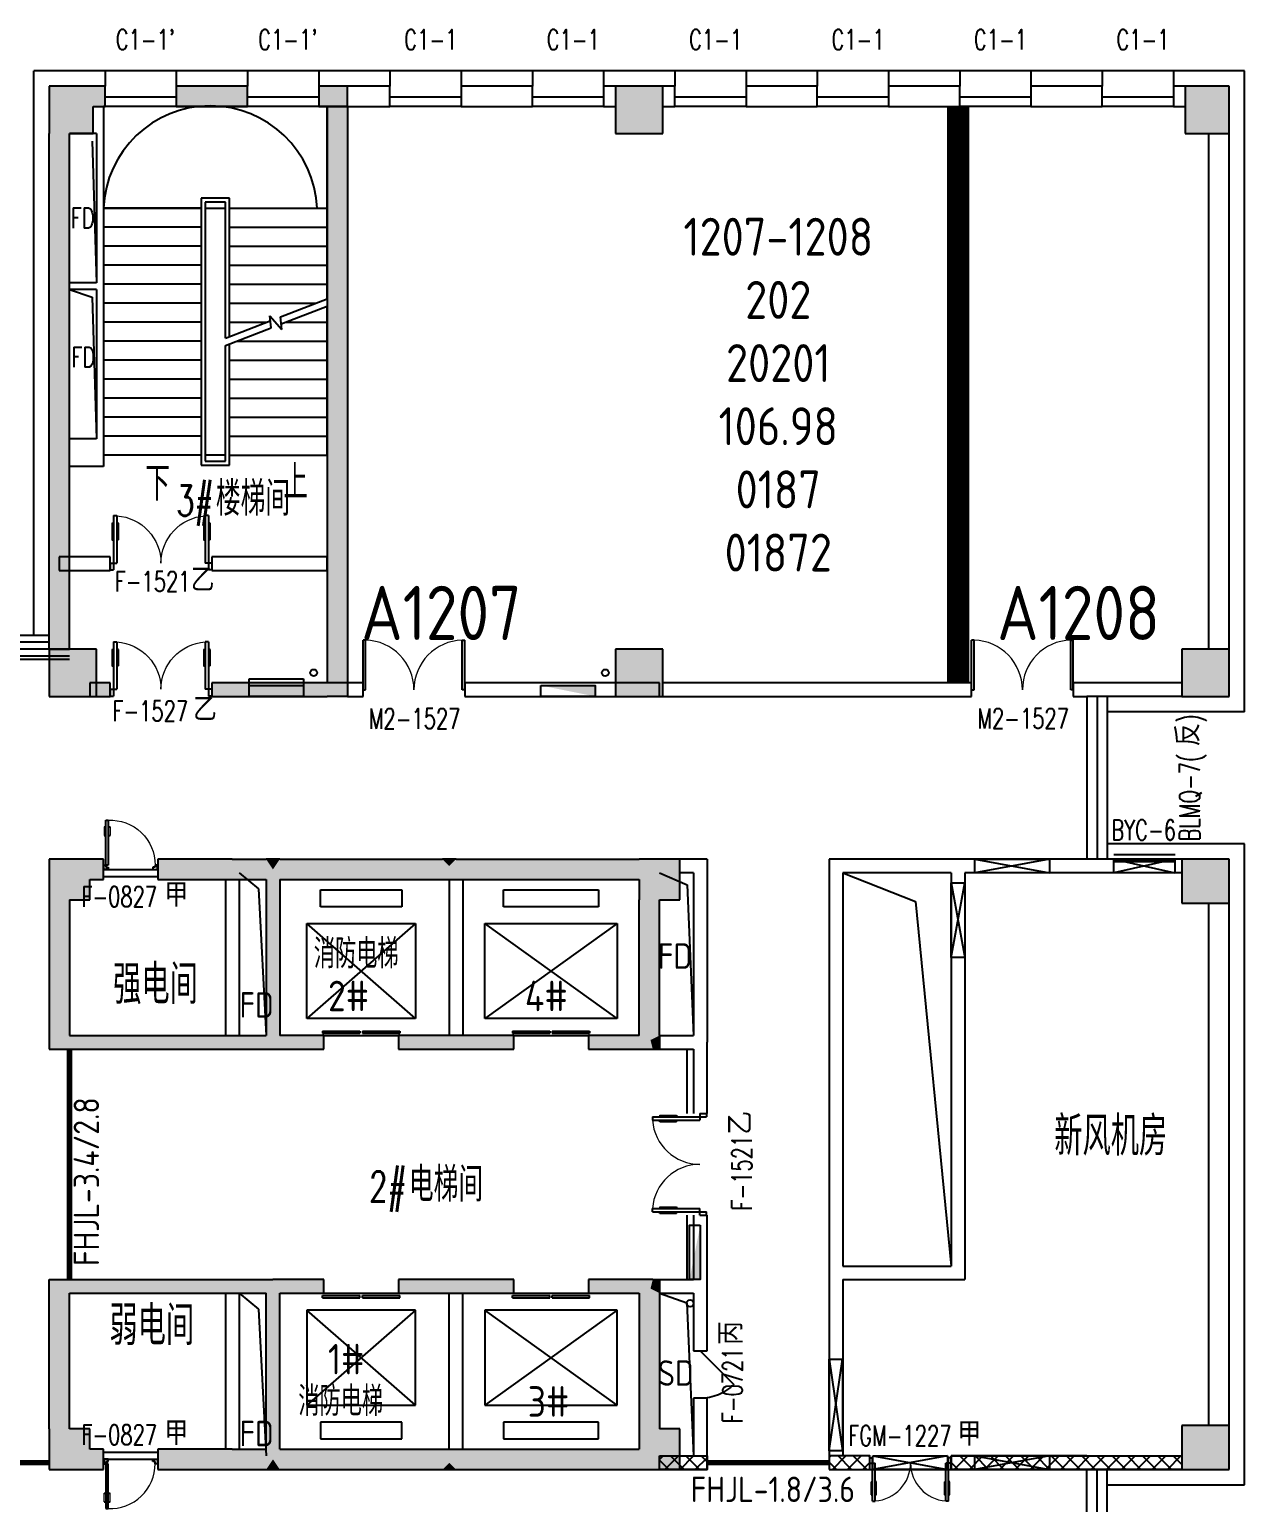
# Model space of a CAD drawing. Extents: x 1762714 to 1838512, y 310267 to 413040.
# Drawn here: x 1819986 to 1837901, y 391316 to 413040 of the extents above; entities that cross this region are included whole.
import ezdxf

# ---------------------------------------------------------------- set-up
doc = ezdxf.new("R2010")
doc.units = 0
doc.header["$LTSCALE"] = 1000
doc.header["$MEASUREMENT"] = 0
for name, color, linetype in [('body', 30, 'Continuous'), ('name', 1, 'Continuous'), ('RM', 4, 'Continuous'), ('RM$', 5, 'Continuous'), ('RM$TXT', 5, 'Continuous'), ('消防', 222, 'Continuous')]:
    doc.layers.add(name, color=color, linetype=linetype)
doc.styles.add('-宋体', font='GBENOR.shx', dxfattribs={"bigfont": 'GBCBIG.shx'})
doc.styles.add('_TCH_DIM', font='SIMPLEX', dxfattribs={"bigfont": 'GBCBIG'})
doc.styles.add('_TCH_WINDOW', font='txt.shx', dxfattribs={"height": 3.5, "bigfont": 'hztxt.shx'})
doc.styles.get("Standard").update_dxf_attribs({"font": 'gbenor.shx', "bigfont": 'gbcbig.shx'})

# ---------------------------------------------------------------- blocks, each defined once
blk = doc.blocks.new('cde')
at = {"layer": '消防'}
blk.add_hatch(color=256, dxfattribs=at).paths.add_polyline_path([(-873427, -271674), (-874227, -271674), (-873427, -271834)])
blk.add_lwpolyline([(-874227, -271674), (-873427, -271674), (-873427, -271834), (-874227, -271834)], close=True, dxfattribs=at)
blk = doc.blocks.new('dsssw')
at = {"layer": 'body'}
for p, q in [((1064639, 723073, 1000), (1065739, 723073, 1000)), ((1064639, 722874, 1000), (1064639, 723073, 1000)), ((1064639, 723073, 1000), (1065739, 722874, 1000)), ((1065739, 723073), (1064639, 722874, 1000)), ((1065739, 723073, 1000), (1065739, 722874, 1000)), ((1066689, 723073, 10000), (1067589, 723073, 10000)), ((1066689, 722874, 10000), (1066689, 723073, 10000)), ((1066689, 723073, 10000), (1067589, 722874, 10000)), ((1067589, 723073), (1066689, 722874, 10000)), ((1067589, 723073, 10000), (1067589, 722874, 10000)), ((1065739, 722874, 1000), (1064639, 722874, 1000)), ((1067589, 722874, 10000), (1066689, 722874, 10000)), ((1064289, 722723), (1064489, 722723)), ((1064289, 721623), (1064289, 722723)), ((1064289, 722723), (1064489, 721623)), ((1064289, 721623), (1064489, 722723)), ((1064489, 722723), (1064489, 721623)), ((1064489, 721623), (1064289, 721623)), ((1062489, 715698, 20000), (1062687, 715698, 20000)), ((1062489, 714348, 20000), (1062489, 715698, 20000)), ((1062489, 715698, 20000), (1062687, 714348, 20000)), ((1062489, 714348), (1062687, 715698, 20000)), ((1062687, 715698, 20000), (1062687, 714348, 20000)), ((1062687, 714348, 20000), (1062489, 714348, 20000)), ((1063134, 714273), (1064234, 714273)), ((1063134, 714071), (1063134, 714273)), ((1064234, 714273), (1063134, 714073)), ((1063134, 714273), (1064234, 714071)), ((1064234, 714071), (1063134, 714071)), ((1064234, 714273), (1064234, 714071)), ((1064639, 714273), (1065739, 714273)), ((1064639, 714073), (1064639, 714273)), ((1065739, 714273), (1064639, 714073)), ((1064639, 714273), (1065739, 714073)), ((1065739, 714073), (1064639, 714073)), ((1065739, 714273), (1065739, 714073))]:
    blk.add_line(p, q, dxfattribs=at)
blk = doc.blocks.new('dxwq')
at = {"layer": 'name'}
for s, height, p in [('2#', 450, (-1109914, -312322)), ('4#', 450, (-1107011, -312322)), ('1#', 450, (-1109914, -317678)), ('消防电梯', 434, (-1110352, -318289)), ('3#', 450, (-1106969, -318302))]:
    blk.add_text(s, height=height, dxfattribs=at).set_placement(p)
blk = doc.blocks.new('$WINLIB2D$00000004')
for p, q in [((-0.5, 0.5), (0.5, 0.5)), ((-0.5, 0.241), (0.5, 0.241)), ((-0.5, -0.5), (0.5, -0.5))]:
    blk.add_line(p, q)
blk = doc.blocks.new('$DorLib2D$00000002')
for p, q in [((-0.5, 0), (-0.5, 0.4875)), ((-0.475, 0.4875), (-0.5, 0.4875)), ((-0.475, 0), (-0.475, 0.4875)), ((0.475, 0), (0.475, 0.4875)), ((0.475, 0.4875), (0.5, 0.4875)), ((0.5, 0), (0.5, 0.4875)), ((-0.5, 0), (-0.475, 0)), ((0.5, 0), (0.475, 0))]:
    blk.add_line(p, q)
at = {"lineweight": 13}
for centre, start, end in [((-0.4875, 0), 0, 88.53072), ((0.4875, 0), 91.46928, 180)]:
    blk.add_arc(centre, 0.4875, start, end, dxfattribs=at)
blk = doc.blocks.new('$DorLib2D$00000011')
for p, q in [((-0.467, 0.471), (-0.467, -0.062)), ((-0.467, 0.471), (-0.433, 0.471)), ((-0.433, 0.471), (-0.433, 0.004)), ((0.433, 0.471), (0.433, 0.004)), ((0.467, 0.471), (0.433, 0.471)), ((0.467, 0.471), (0.467, -0.062)), ((-0.483, 0.396), (-0.467, 0.396)), ((-0.417, 0.396), (-0.433, 0.396)), ((0.417, 0.396), (0.433, 0.396)), ((0.483, 0.396), (0.467, 0.396)), ((-0.483, 0.235), (-0.467, 0.235)), ((-0.417, 0.235), (-0.433, 0.235)), ((0.417, 0.235), (0.433, 0.235)), ((0.483, 0.235), (0.467, 0.235)), ((-0.5, 0.004), (-0.433, 0.004)), ((-0.5, 0.004), (-0.5, -0.062)), ((0.5, 0.004), (0.433, 0.004)), ((0.5, 0.004), (0.5, -0.062)), ((-0.5, -0.062), (-0.467, -0.062)), ((0.5, -0.062), (0.467, -0.062))]:
    blk.add_line(p, q)
at = {"lineweight": 13}
for p, q in [((-0.483, 0.396), (-0.483, 0.235)), ((-0.417, 0.396), (-0.417, 0.235)), ((0.417, 0.396), (0.417, 0.235)), ((0.483, 0.396), (0.483, 0.235))]:
    blk.add_line(p, q, dxfattribs=at)
for centre, start, end in [((-0.467, 0.004), 0, 85.904), ((0.467, 0.004), 94.096, 180)]:
    blk.add_arc(centre, 0.467, start, end, dxfattribs=at)
blk = doc.blocks.new('$DorLib2D$00000009')
for p, q in [((0.413, 0.905), (0.413, 0.081)), ((0.454, 0.905), (0.413, 0.905)), ((0.454, 0.081), (0.454, 0.905)), ((0.413, 0.782), (0.378, 0.782)), ((0.413, 0.624), (0.378, 0.624)), ((0.489, 0.782), (0.454, 0.782)), ((0.489, 0.624), (0.454, 0.624)), ((-0.494, 0.081), (-0.453, 0.081)), ((-0.494, -0.002), (-0.494, 0.081)), ((-0.453, 0.081), (-0.453, 0.039)), ((-0.453, 0.039), (-0.412, 0.039)), ((-0.412, 0.039), (-0.412, -0.002)), ((0.413, 0.081), (0.454, 0.081)), ((0.454, 0.039), (0.413, 0.039)), ((0.413, 0.039), (0.413, -0.002)), ((0.495, 0.081), (0.454, 0.081)), ((0.454, 0.081), (0.454, 0.039)), ((0.495, -0.002), (0.495, 0.081)), ((-0.494, -0.002), (-0.494, -0.002)), ((-0.412, -0.002), (-0.494, -0.002)), ((0.413, -0.002), (0.495, -0.002)), ((0.495, -0.002), (0.495, -0.002))]:
    blk.add_line(p, q)
at = {"lineweight": 13}
for p, q in [((0.378, 0.782), (0.378, 0.624)), ((0.489, 0.782), (0.489, 0.624))]:
    blk.add_line(p, q, dxfattribs=at)
blk.add_arc((0.372, 0.082), 0.825, 87.134, 180.0717, dxfattribs=at)
blk = doc.blocks.new('$TCHSYS$LDOR22D')
for p, q in [((-0.517, 0.833), (-0.017, 0.833)), ((-0.517, 0.833), (-0.517, 0.667)), ((-0.017, 0.833), (-0.017, 0.667)), ((0.017, 0.833), (0.017, 0.667)), ((0.017, 0.833), (0.517, 0.833)), ((0.517, 0.833), (0.517, 0.667)), ((-0.517, 0.667), (-0.017, 0.667)), ((0.017, 0.667), (0.517, 0.667)), ((-0.5, 0.5), (0.5, 0.5))]:
    blk.add_line(p, q)
blk = doc.blocks.new('$DorLib2D$00000114')
at = {"color": 0}
blk.add_line((0.5, 0), (-0.207, 0.707), dxfattribs=at)
blk.add_arc((0.5, 0), 1, 135, 180, dxfattribs=at)

msp = doc.modelspace()

# ---------------------------------------------------------------- hatches: boundary and pattern name
at = {"layer": 'body'}
for points in [[(1820276, 411503), (1820926, 411503), (1820926, 412203), (1820276, 412203)], [(1820926, 412203), (1820926, 411903), (1821101, 411903), (1821101, 412203)], [(1823201, 412203), (1822151, 412203), (1822151, 411903), (1823201, 411903)], [(1824676, 412203), (1824251, 412203), (1824251, 411903), (1824676, 411903)], [(1828626, 411503), (1829326, 411503), (1829326, 412203), (1828626, 412203)], [(1837026, 411503), (1837676, 411503), (1837676, 412203), (1837026, 412203)], [(1824376, 411903), (1824376, 403403), (1824676, 403403), (1824676, 411903)], [(1820576, 411503), (1820276, 411503), (1820276, 403903), (1820576, 403903)], [(1820276, 403203), (1820976, 403203), (1820976, 403903), (1820276, 403903)], [(1828626, 403203), (1829326, 403203), (1829326, 403903), (1828626, 403903)], [(1836976, 403203), (1837676, 403203), (1837676, 403903), (1836976, 403903)], [(1820876, 403203), (1821175, 403203), (1821175, 403403), (1820876, 403403)], [(1824676, 403403), (1822675, 403403), (1822675, 403203), (1824376, 403203)], [(1824676, 403403), (1824376, 403203), (1824676, 403203)], [(1820276, 400203), (1820876, 400203), (1820876, 400803), (1820276, 400803)], [(1820876, 400503), (1821076, 400503), (1821076, 400803), (1820876, 400803)], [(1822976, 400803), (1821876, 400803), (1821876, 400503), (1822976, 400503)], [(1822976, 400803), (1822976, 400503), (1823476, 400503), (1823576, 400653), (1823476, 400803)], [(1823476, 400803), (1823576, 400653), (1823676, 400803)], [(1823576, 400653), (1823476, 400503), (1823476, 398203), (1823576, 398137), (1823676, 398203), (1823676, 400503)], [(1823576, 400653), (1823676, 400503), (1826176, 400503), (1826176, 400703), (1826076, 400803), (1823676, 400803)], [(1826076, 400803), (1826176, 400703), (1826276, 400803)], [(1826176, 400703), (1826176, 400503), (1826276, 400503), (1826276, 400803)], [(1828976, 400503), (1828976, 400803), (1826276, 400803), (1826276, 400503)], [(1828976, 400203), (1829576, 400203), (1829576, 400803), (1828976, 400803)], [(1836976, 400153), (1837676, 400153), (1837676, 400803), (1836976, 400803)], [(1820576, 400203), (1820276, 400203), (1820276, 398003), (1820576, 398203)], [(1829276, 400203), (1828976, 400203), (1828976, 398203), (1829142, 398137), (1829276, 398203)], [(1820576, 398203), (1820276, 398003), (1822976, 398003), (1822976, 398203)], [(1822976, 398203), (1822976, 398003), (1823576, 398003), (1823576, 398137), (1823476, 398203)], [(1823576, 398003), (1824326, 398003), (1824326, 398203), (1823676, 398203), (1823576, 398137)], [(1826276, 398203), (1825426, 398203), (1825426, 398003), (1826276, 398003)], [(1826276, 398003), (1827126, 398003), (1827126, 398203), (1826276, 398203)], [(1828976, 398203), (1828226, 398203), (1828226, 398003), (1829176, 398003), (1829142, 398137)], [(1829142, 398137), (1829176, 398003), (1829276, 398003), (1829276, 398203)], [(1820276, 392403), (1820576, 392403), (1820576, 394403), (1820276, 394603)], [(1820276, 394603), (1820576, 394403), (1822976, 394403), (1822976, 394603)], [(1822976, 394603), (1822976, 394403), (1823476, 394403), (1823576, 394470), (1823576, 394603)], [(1823676, 394403), (1824326, 394403), (1824326, 394603), (1823576, 394603), (1823576, 394470)], [(1826276, 394603), (1825426, 394603), (1825426, 394403), (1826276, 394403)], [(1826276, 394403), (1827126, 394403), (1827126, 394603), (1826276, 394603)], [(1829176, 394603), (1828226, 394603), (1828226, 394403), (1828976, 394403), (1829142, 394470)], [(1829142, 394470), (1829276, 394403), (1829276, 394603), (1829176, 394603)], [(1823576, 391953), (1823676, 392103), (1823676, 394403), (1823576, 394470), (1823476, 394403), (1823476, 392103)], [(1828976, 392403), (1829276, 392403), (1829276, 394403), (1829142, 394470), (1828976, 394403)], [(1820276, 391803), (1820876, 391803), (1820876, 392403), (1820276, 392403)], [(1828976, 391803), (1829576, 391803), (1829576, 392403), (1828976, 392403)], [(1836976, 391803), (1837676, 391803), (1837676, 392453), (1836976, 392453)], [(1820876, 391803), (1821076, 391803), (1821076, 392103), (1820876, 392103)], [(1822976, 392103), (1821876, 392103), (1821876, 391803), (1822976, 391803)], [(1822976, 392103), (1822976, 391803), (1823476, 391803), (1823576, 391953), (1823476, 392103)], [(1823676, 391803), (1823576, 391953), (1823476, 391803)], [(1823576, 391953), (1823676, 391803), (1826076, 391803), (1826176, 391903), (1826176, 392103), (1823676, 392103)], [(1826276, 391803), (1826176, 391903), (1826076, 391803)], [(1826176, 391903), (1826276, 391803), (1826276, 392103), (1826176, 392103)], [(1828976, 391803), (1828976, 392103), (1826276, 392103), (1826276, 391803)]]:
    msp.add_hatch(color=256, dxfattribs=at).paths.add_polyline_path(points)

# ---------------------------------------------------------------- linework, layer by layer
for p, q in [((1821101, 412428), (1820051, 412428)), ((1820051, 404103), (1820051, 412428)), ((1821101, 412428), (1821101, 412203)), ((1823201, 412428), (1822151, 412428)), ((1822151, 412428), (1822151, 412203)), ((1823201, 412428), (1823201, 412203)), ((1824676, 412428), (1824251, 412428)), ((1824251, 412428), (1824251, 412203)), ((1825301, 412428), (1824676, 412428)), ((1825301, 412428), (1825301, 412203)), ((1827401, 412428), (1826351, 412428)), ((1826351, 412428), (1826351, 412203)), ((1827401, 412428), (1827401, 412203)), ((1828976, 412428), (1828451, 412428)), ((1828451, 412428), (1828451, 412203)), ((1829501, 412428), (1828976, 412428)), ((1829501, 412428), (1829501, 412203)), ((1831601, 412428), (1830551, 412428)), ((1830551, 412428), (1830551, 412203)), ((1831601, 412428), (1831601, 412203)), ((1833701, 412428), (1832651, 412428)), ((1832651, 412428), (1832651, 412203)), ((1833701, 412428), (1833701, 412203)), ((1835801, 412428), (1834751, 412428)), ((1834751, 412428), (1834751, 412203)), ((1835801, 412428), (1835801, 412203)), ((1837901, 412428), (1836851, 412428)), ((1836851, 412428), (1836851, 412203)), ((1837901, 402978), (1837901, 412428)), ((1820926, 412203), (1820276, 412203)), ((1820276, 412203), (1820276, 411503)), ((1821101, 412203), (1820926, 412203)), ((1821101, 411903), (1821101, 412203)), ((1823201, 412203), (1822151, 412203)), ((1822151, 412203), (1822151, 411903)), ((1823201, 411903), (1823201, 412203)), ((1824676, 412203), (1824251, 412203)), ((1824251, 412203), (1824251, 411903)), ((1825301, 412203), (1824676, 412203)), ((1824676, 411903), (1824676, 412203)), ((1825301, 411903), (1825301, 412203)), ((1827401, 412203), (1826351, 412203)), ((1826351, 412203), (1826351, 411903)), ((1827401, 411903), (1827401, 412203)), ((1828626, 412203), (1828451, 412203)), ((1828451, 412203), (1828451, 411903)), ((1829326, 412203), (1828626, 412203)), ((1828626, 412203), (1828626, 411503)), ((1829501, 412203), (1829326, 412203)), ((1829326, 411503), (1829326, 412203)), ((1829501, 411903), (1829501, 412203)), ((1831601, 412203), (1830551, 412203)), ((1830551, 412203), (1830551, 411903)), ((1831601, 411903), (1831601, 412203)), ((1833701, 412203), (1832651, 412203)), ((1832651, 412203), (1832651, 411903)), ((1833701, 411903), (1833701, 412203)), ((1835801, 412203), (1834751, 412203)), ((1834751, 412203), (1834751, 411903)), ((1835801, 411903), (1835801, 412203)), ((1837026, 412203), (1836851, 412203)), ((1836851, 412203), (1836851, 411903)), ((1837676, 412203), (1837026, 412203)), ((1837026, 412203), (1837026, 411503)), ((1837676, 411503), (1837676, 412203)), ((1820926, 411903), (1821101, 411903)), ((1820926, 411503), (1820926, 411903)), ((1824376, 411903), (1821076, 411903)), ((1821076, 411903), (1821076, 410403)), ((1822151, 411903), (1823201, 411903)), ((1824251, 411903), (1824676, 411903)), ((1824376, 411903), (1824376, 403403)), ((1824676, 411903), (1824376, 411903)), ((1824376, 410403), (1824376, 411903)), ((1824676, 411903), (1825301, 411903)), ((1824676, 411903), (1824676, 403403)), ((1826351, 411903), (1827401, 411903)), ((1828451, 411903), (1828626, 411903)), ((1829326, 411903), (1829501, 411903)), ((1830551, 411903), (1831601, 411903)), ((1832651, 411903), (1833701, 411903)), ((1834751, 411903), (1835801, 411903)), ((1836851, 411903), (1837026, 411903)), ((1820276, 403903), (1820276, 411503)), ((1820576, 403903), (1820576, 411503)), ((1820976, 411503), (1820576, 411503)), ((1820976, 411503), (1820576, 411503)), ((1820976, 411503), (1820975, 410568)), ((1828626, 411503), (1829326, 411503)), ((1837026, 411503), (1837676, 411503)), ((1837376, 403903), (1837376, 411503)), ((1837676, 403903), (1837676, 411503)), ((1820975, 410568), (1820976, 409303)), ((1821076, 410403), (1821076, 406763)), ((1822516, 410403), (1821076, 410403)), ((1821076, 410403), (1822516, 410403)), ((1822936, 410553), (1822516, 410553)), ((1822516, 410553), (1822516, 406613)), ((1822876, 410493), (1822576, 410493)), ((1822576, 410493), (1822576, 406673)), ((1822576, 410403), (1822576, 406763)), ((1822576, 410403), (1822876, 410403)), ((1822876, 408486), (1822876, 410493)), ((1822876, 408486), (1822876, 410403)), ((1822936, 408509), (1822936, 410553)), ((1822936, 410403), (1824376, 410403)), ((1822936, 410403), (1824376, 410403)), ((1824376, 409068), (1824376, 410403)), ((1822516, 410123), (1821076, 410123)), ((1822936, 410123), (1824376, 410123)), ((1822516, 409843), (1821076, 409843)), ((1822936, 409843), (1824376, 409843)), ((1822516, 409563), (1821076, 409563)), ((1822936, 409563), (1824376, 409563)), ((1820976, 409303), (1820576, 409303)), ((1822516, 409283), (1821076, 409283)), ((1822936, 409283), (1824376, 409283)), ((1820976, 409203), (1820576, 409203)), ((1820975, 409203), (1820975, 408368)), ((1823685, 408800), (1824376, 409068)), ((1822516, 409003), (1821076, 409003)), ((1822936, 409003), (1824208, 409003)), ((1823696, 408697), (1824376, 408961)), ((1824376, 406763), (1824376, 408961)), ((1822516, 408723), (1821076, 408723)), ((1822876, 408486), (1823536, 408742)), ((1822876, 408378), (1823547, 408639)), ((1822936, 408723), (1823488, 408723)), ((1823547, 408639), (1823528, 408817)), ((1823528, 408817), (1823705, 408615)), ((1823705, 408615), (1823685, 408800)), ((1823764, 408723), (1824376, 408723)), ((1822516, 408443), (1821076, 408443)), ((1823043, 408443), (1824376, 408443)), ((1820975, 408368), (1820975, 407003)), ((1822876, 406763), (1822876, 408378)), ((1822876, 406673), (1822876, 408378)), ((1822936, 406613), (1822936, 408402)), ((1822516, 408163), (1821076, 408163)), ((1822936, 408163), (1824376, 408163)), ((1822516, 407883), (1821076, 407883)), ((1822936, 407883), (1824376, 407883)), ((1822516, 407603), (1821076, 407603)), ((1822936, 407603), (1824376, 407603)), ((1822516, 407323), (1821076, 407323)), ((1822936, 407323), (1824376, 407323)), ((1820976, 407003), (1820576, 407003)), ((1822516, 407043), (1821076, 407043)), ((1822936, 407043), (1824376, 407043)), ((1821076, 406763), (1821076, 406593)), ((1822516, 406763), (1821076, 406763)), ((1822876, 406763), (1822576, 406763)), ((1822576, 406673), (1822876, 406673)), ((1822936, 406763), (1824376, 406763)), ((1821076, 406593), (1820576, 406593)), ((1822516, 406613), (1822936, 406613)), ((1821175, 405263), (1820426, 405263)), ((1820426, 405263), (1820426, 405063)), ((1821175, 405063), (1821175, 405263)), ((1824376, 405263), (1822675, 405263)), ((1822675, 405263), (1822675, 405063)), ((1824376, 405063), (1824376, 405263)), ((1820426, 405063), (1821175, 405063)), ((1822675, 405063), (1824376, 405063)), ((1820276, 404103), (1806176, 404103)), ((1820276, 404003), (1806176, 404003)), ((1820276, 403903), (1806176, 403903)), ((1820976, 403903), (1820276, 403903)), ((1820276, 403903), (1820276, 403203)), ((1820276, 403903), (1820576, 403903)), ((1820976, 403203), (1820976, 403903)), ((1829326, 403903), (1828626, 403903)), ((1828626, 403903), (1828626, 403203)), ((1829326, 403203), (1829326, 403903)), ((1837676, 403903), (1836976, 403903)), ((1836976, 403903), (1836976, 403203)), ((1837676, 403203), (1837676, 403903)), ((1806176, 403803), (1820576, 403803)), ((1806176, 403753), (1820576, 403753)), ((1820276, 403203), (1820976, 403203)), ((1821175, 403403), (1820876, 403403)), ((1820876, 403403), (1820876, 403203)), ((1820876, 403203), (1821175, 403203)), ((1821175, 403203), (1821175, 403403)), ((1824676, 403403), (1822675, 403403)), ((1822675, 403403), (1822675, 403203)), ((1822675, 403203), (1824376, 403203)), ((1824676, 403403), (1824376, 403403)), ((1824376, 403203), (1824376, 403203)), ((1824676, 403203), (1824376, 403203)), ((1824904, 403403), (1824676, 403403)), ((1824676, 403403), (1824676, 403203)), ((1824676, 403403), (1824676, 403203)), ((1824676, 403203), (1824904, 403203)), ((1824904, 403203), (1824904, 403403)), ((1829276, 403403), (1826404, 403403)), ((1826404, 403403), (1826404, 403203)), ((1826404, 403203), (1829276, 403203)), ((1828626, 403203), (1829326, 403203)), ((1829276, 403203), (1829276, 403403)), ((1833876, 403403), (1829326, 403403)), ((1829326, 403203), (1833876, 403203)), ((1833876, 403203), (1833876, 403403)), ((1835576, 403403), (1835376, 403403)), ((1835376, 403403), (1835376, 403203)), ((1835376, 403203), (1835576, 403203)), ((1836976, 403403), (1835576, 403403)), ((1836976, 403203), (1835576, 403203)), ((1835576, 403203), (1835576, 400803)), ((1835726, 403203), (1835726, 400803)), ((1835876, 403203), (1835876, 400803)), ((1836976, 403203), (1837676, 403203)), ((1837901, 402978), (1835876, 402978)), ((1837901, 401028), (1835876, 401028)), ((1837901, 391578), (1837901, 401028)), ((1820876, 400803), (1820276, 400803)), ((1820276, 400803), (1820276, 400203)), ((1821076, 400803), (1820876, 400803)), ((1821076, 400503), (1821076, 400803)), ((1821079, 400652), (1821879, 400652)), ((1822976, 400803), (1821876, 400803)), ((1821876, 400803), (1821876, 400503)), ((1822976, 400803), (1823476, 400803)), ((1823076, 400603), (1823363, 400368)), ((1823476, 400803), (1823476, 400803)), ((1823676, 400803), (1823476, 400803)), ((1823676, 400803), (1823676, 400803)), ((1823676, 400803), (1826076, 400803)), ((1826076, 400803), (1826076, 400803)), ((1826276, 400803), (1826076, 400803)), ((1826276, 400803), (1826276, 400803)), ((1826276, 400803), (1826276, 400803)), ((1826276, 400803), (1828976, 400803)), ((1829576, 400803), (1828976, 400803)), ((1829276, 400603), (1829684, 400427)), ((1829576, 400203), (1829576, 400803)), ((1829976, 400803), (1829576, 400803)), ((1829776, 400603), (1829576, 400603)), ((1829776, 400603), (1829776, 398203)), ((1829976, 400803), (1829976, 398103)), ((1831776, 400803), (1831776, 394703)), ((1833676, 400803), (1831776, 400803)), ((1831976, 400603), (1833051, 400178)), ((1831976, 400603), (1831976, 394803)), ((1833576, 400603), (1831976, 400603)), ((1833576, 400603), (1833576, 394803)), ((1835576, 400803), (1833676, 400803)), ((1835576, 400603), (1833776, 400603)), ((1833776, 400603), (1833776, 394603)), ((1836976, 400803), (1835576, 400803)), ((1836976, 400603), (1835576, 400603)), ((1837676, 400803), (1836976, 400803)), ((1836976, 400803), (1836976, 400153)), ((1837676, 400153), (1837676, 400803)), ((1820876, 400203), (1820876, 400503)), ((1820876, 400503), (1821076, 400503)), ((1821076, 400547), (1821876, 400547)), ((1821876, 400503), (1822976, 400503)), ((1822876, 400503), (1822876, 398203)), ((1822976, 400503), (1823476, 400503)), ((1823076, 400503), (1823076, 398203)), ((1823476, 400503), (1823476, 398203)), ((1823676, 400503), (1826176, 400503)), ((1823676, 400503), (1823676, 398203)), ((1826176, 400503), (1826276, 400503)), ((1826176, 400503), (1826176, 398203)), ((1826276, 400503), (1828976, 400503)), ((1826376, 400503), (1826376, 398203)), ((1828976, 400503), (1828976, 400203)), ((1829684, 400427), (1829776, 398203)), ((1820276, 400203), (1820276, 398003)), ((1820576, 400203), (1820876, 400203)), ((1820576, 400203), (1820576, 398203)), ((1823363, 400368), (1823476, 398203)), ((1824276, 400103), (1824276, 400353)), ((1824276, 400353), (1825476, 400353)), ((1825476, 400353), (1825476, 400103)), ((1826976, 400103), (1826976, 400353)), ((1826976, 400353), (1828376, 400353)), ((1828376, 400353), (1828376, 400103)), ((1828976, 398203), (1828976, 400203)), ((1829276, 400203), (1829576, 400203)), ((1829276, 398203), (1829276, 400203)), ((1833051, 400178), (1833576, 394803)), ((1836976, 400153), (1837676, 400153)), ((1837376, 392453), (1837376, 400153)), ((1837676, 392453), (1837676, 400153)), ((1825476, 400103), (1824276, 400103)), ((1828376, 400103), (1826976, 400103)), ((1824076, 398453), (1824076, 399853)), ((1824076, 399853), (1825676, 399853)), ((1825676, 399853), (1824076, 398453)), ((1825676, 398453), (1824076, 399853)), ((1825676, 399853), (1825676, 398453)), ((1826701, 398453), (1826701, 399853)), ((1826701, 399853), (1828651, 399853)), ((1828651, 399853), (1826701, 398453)), ((1828651, 398453), (1826701, 399853)), ((1828651, 399853), (1828651, 398453)), ((1825676, 398453), (1824076, 398453)), ((1828651, 398453), (1826701, 398453)), ((1820576, 398203), (1822976, 398203)), ((1822976, 398203), (1823476, 398203)), ((1824326, 398203), (1823676, 398203)), ((1824326, 398003), (1824326, 398203)), ((1826276, 398203), (1825426, 398203)), ((1825426, 398203), (1825426, 398003)), ((1827126, 398203), (1826276, 398203)), ((1827126, 398003), (1827126, 398203)), ((1828976, 398203), (1828226, 398203)), ((1828226, 398203), (1828226, 398003)), ((1829276, 398203), (1829276, 398203)), ((1829276, 398203), (1829276, 398003)), ((1829276, 398203), (1829776, 398203)), ((1829276, 398203), (1829276, 398003)), ((1820276, 398003), (1822976, 398003)), ((1822976, 398003), (1823576, 398003)), ((1823576, 398003), (1824326, 398003)), ((1825426, 398003), (1826276, 398003)), ((1826276, 398003), (1827126, 398003)), ((1828226, 398003), (1829176, 398003)), ((1829176, 398003), (1829276, 398003)), ((1829276, 398003), (1829776, 398003)), ((1829682, 397053), (1829682, 398003)), ((1829776, 398003), (1829776, 397053)), ((1829976, 397053), (1829976, 398103)), ((1829676, 395553), (1829676, 394603)), ((1829776, 395553), (1829776, 394603)), ((1829976, 394503), (1829976, 395553)), ((1831976, 394803), (1833576, 394803)), ((1820276, 392403), (1820276, 394603)), ((1820276, 394603), (1822976, 394603)), ((1822976, 394603), (1823576, 394603)), ((1824326, 394603), (1823576, 394603)), ((1824326, 394403), (1824326, 394603)), ((1826276, 394603), (1825426, 394603)), ((1825426, 394603), (1825426, 394403)), ((1827126, 394603), (1826276, 394603)), ((1827126, 394403), (1827126, 394603)), ((1829176, 394603), (1828226, 394603)), ((1828226, 394603), (1828226, 394403)), ((1829176, 394603), (1829276, 394603)), ((1829276, 394603), (1829276, 394403)), ((1829276, 394603), (1829776, 394603)), ((1829276, 394603), (1829276, 394403)), ((1831776, 394703), (1831776, 391803)), ((1831976, 394603), (1833776, 394603)), ((1831976, 394603), (1831976, 392003)), ((1820576, 392403), (1820576, 394403)), ((1820576, 394403), (1822976, 394403)), ((1822876, 394403), (1822876, 392103)), ((1822976, 394403), (1823476, 394403)), ((1823076, 394403), (1823363, 394168)), ((1823076, 394403), (1823076, 392103)), ((1823476, 392103), (1823476, 394403)), ((1823676, 394403), (1824326, 394403)), ((1823676, 392103), (1823676, 394403)), ((1825426, 394403), (1826276, 394403)), ((1826176, 392103), (1826176, 394403)), ((1826276, 394403), (1827126, 394403)), ((1826376, 392103), (1826376, 394403)), ((1828226, 394403), (1828976, 394403)), ((1828976, 394403), (1828976, 392403)), ((1829276, 394403), (1829677, 394260)), ((1829276, 394403), (1829276, 392403)), ((1829276, 394403), (1829276, 394403)), ((1829276, 394403), (1829776, 394403)), ((1829776, 394403), (1829776, 393553)), ((1829976, 393553), (1829976, 394503)), ((1823363, 394168), (1823476, 392003)), ((1825676, 394153), (1824076, 394153)), ((1824076, 394153), (1824076, 392753)), ((1825676, 392753), (1824076, 394153)), ((1825676, 394153), (1824076, 392753)), ((1825676, 392753), (1825676, 394153)), ((1828651, 394153), (1826701, 394153)), ((1826701, 394153), (1826701, 392753)), ((1828651, 392753), (1826701, 394153)), ((1828651, 394153), (1826701, 392753)), ((1828651, 392753), (1828651, 394153)), ((1829677, 394260), (1829776, 392003)), ((1829776, 393553), (1829976, 393553)), ((1829976, 392853), (1829776, 392853)), ((1829776, 392853), (1829776, 392003)), ((1829976, 391803), (1829976, 392853)), ((1824076, 392753), (1825676, 392753)), ((1826701, 392753), (1828651, 392753)), ((1820276, 392403), (1820276, 391803)), ((1820876, 392403), (1820576, 392403)), ((1820876, 392103), (1820876, 392403)), ((1825476, 392503), (1824276, 392503)), ((1824276, 392503), (1824276, 392253)), ((1825476, 392253), (1825476, 392503)), ((1828376, 392503), (1826976, 392503)), ((1826976, 392503), (1826976, 392253)), ((1828376, 392253), (1828376, 392503)), ((1828976, 392403), (1828976, 392103)), ((1829576, 392403), (1829276, 392403)), ((1829576, 391803), (1829576, 392403)), ((1837676, 392453), (1836976, 392453)), ((1836976, 392453), (1836976, 391803)), ((1837676, 391803), (1837676, 392453)), ((1824276, 392253), (1825476, 392253)), ((1826976, 392253), (1828376, 392253)), ((1821076, 392103), (1820876, 392103)), ((1821076, 391803), (1821076, 392103)), ((1821076, 391955), (1821876, 391955)), ((1821079, 392060), (1821879, 392060)), ((1822976, 392103), (1821876, 392103)), ((1821876, 392103), (1821876, 391803)), ((1822976, 392103), (1823476, 392103)), ((1823676, 392103), (1826176, 392103)), ((1826176, 392103), (1826276, 392103)), ((1826276, 392103), (1828976, 392103)), ((1829276, 391950), (1829329, 392003)), ((1829414, 391803), (1829276, 391941)), ((1829354, 391803), (1829554, 392003)), ((1829638, 391803), (1829438, 392003)), ((1829576, 392003), (1829776, 392003)), ((1829578, 391803), (1829778, 392003)), ((1829863, 391803), (1829663, 392003)), ((1829803, 391803), (1829976, 391976)), ((1829976, 391915), (1829887, 392003)), ((1831776, 391980), (1831799, 392003)), ((1831883, 391803), (1831776, 391911)), ((1831824, 391803), (1832024, 392003)), ((1832108, 391803), (1831908, 392003)), ((1832376, 392003), (1831976, 392003)), ((1832048, 391803), (1832248, 392003)), ((1832332, 391803), (1832132, 392003)), ((1832273, 391803), (1832376, 391907)), ((1832376, 391984), (1832357, 392003)), ((1832376, 391803), (1832376, 392003)), ((1833576, 391984), (1833595, 392003)), ((1835576, 392003), (1833576, 392003)), ((1833576, 392003), (1833576, 391803)), ((1833679, 391803), (1833576, 391907)), ((1833620, 391803), (1833820, 392003)), ((1833904, 391803), (1833704, 392003)), ((1833844, 391803), (1834044, 392003)), ((1834128, 391803), (1833928, 392003)), ((1834069, 391803), (1834269, 392003)), ((1834353, 391803), (1834153, 392003)), ((1834293, 391803), (1834493, 392003)), ((1834577, 391803), (1834377, 392003)), ((1834518, 391803), (1834718, 392003)), ((1834802, 391803), (1834602, 392003)), ((1834742, 391803), (1834942, 392003)), ((1835026, 391803), (1834826, 392003)), ((1834967, 391803), (1835167, 392003)), ((1835251, 391803), (1835051, 392003)), ((1835191, 391803), (1835391, 392003)), ((1835475, 391803), (1835275, 392003)), ((1835416, 391803), (1835616, 392003)), ((1835700, 391803), (1835500, 392003)), ((1835576, 392003), (1836976, 392003)), ((1835640, 391803), (1835840, 392003)), ((1835924, 391803), (1835724, 392003)), ((1835865, 391803), (1836065, 392003)), ((1836149, 391803), (1835949, 392003)), ((1836089, 391803), (1836289, 392003)), ((1836373, 391803), (1836173, 392003)), ((1836314, 391803), (1836514, 392003)), ((1836598, 391803), (1836398, 392003)), ((1836538, 391803), (1836738, 392003)), ((1836822, 391803), (1836622, 392003)), ((1836763, 391803), (1836963, 392003)), ((1836976, 391875), (1836847, 392003)), ((1820276, 391803), (1820876, 391803)), ((1820876, 391803), (1821076, 391803)), ((1821876, 391803), (1822976, 391803)), ((1822976, 391803), (1823476, 391803)), ((1823476, 391803), (1823476, 391803)), ((1823476, 391803), (1823676, 391803)), ((1823676, 391803), (1823676, 391803)), ((1823676, 391803), (1826076, 391803)), ((1826076, 391803), (1826076, 391803)), ((1826076, 391803), (1826276, 391803)), ((1826276, 391803), (1826276, 391803)), ((1826276, 391803), (1826276, 391803)), ((1826276, 391803), (1828976, 391803)), ((1828976, 391803), (1829576, 391803)), ((1829576, 391803), (1829976, 391803)), ((1831776, 391803), (1832376, 391803)), ((1832376, 391803), (1833576, 391803)), ((1833576, 391803), (1835576, 391803)), ((1835576, 389403), (1835576, 391803)), ((1835576, 391803), (1836976, 391803)), ((1835726, 389403), (1835726, 391803)), ((1835876, 389403), (1835876, 391803)), ((1836976, 391803), (1837676, 391803)), ((1835876, 391578), (1837901, 391578))]:
    msp.add_line(p, q, dxfattribs=at)
at = {"layer": 'body', "linetype": 'Continuous'}
for p, q in [((1820576, 411503), (1820926, 411503)), ((1820909, 411391), (1820976, 409303)), ((1820576, 409203), (1820909, 409091)), ((1820909, 409091), (1820976, 407003))]:
    msp.add_line(p, q, dxfattribs=at)
at = {"layer": 'body', "const_width": 300}
msp.add_lwpolyline([(1833676, 403403), (1833676, 411903)], dxfattribs=at)
at = {"layer": 'body', "linetype": 'Continuous'}
for points in [[(1821834, 406763, 0, 0, 0), (1821834, 411092, 0, 0, 0), (1823984, 411092, 0, 0, 0), (1823984, 408706, 120, 0, 0), (1823984, 408256, 0, 0, 0)], [(1823884, 406885, 0, 0, 0), (1823884, 407415, 120, 0, 0), (1823884, 407865, 0, 0, 0)]]:
    msp.add_lwpolyline(points, format="xyseb", dxfattribs=at)
at = {"layer": 'body'}
for points in [[(1829276, 392003), (1829976, 392003), (1829976, 391803), (1829276, 391803)], [(1831776, 391803), (1832376, 391803), (1832376, 392003), (1831776, 392003)], [(1833576, 392003), (1836976, 392003), (1836976, 391803), (1833576, 391803)]]:
    msp.add_lwpolyline(points, close=True, dxfattribs=at)
at = {"layer": 'body', "linetype": 'Continuous'}
msp.add_arc((1822651, 410336), 1576, 2.4349, 177.5651, dxfattribs=at)
at = {"layer": 'RM'}
for p, q in [((1833526, 411903), (1833526, 403403)), ((1833826, 411903), (1833826, 403403))]:
    msp.add_line(p, q, dxfattribs=at)
at = {"layer": 'RM$', "const_width": 1}
msp.add_lwpolyline([(1831238, 403403), (1831700, 403403), (1836976, 403403), (1836976, 403903), (1837376, 403903), (1837376, 411503), (1837026, 411503), (1837026, 411903), (1832465, 411903), (1831915, 411903), (1829326, 411903), (1829326, 411503), (1828626, 411503), (1828626, 411903), (1824676, 411903), (1824676, 403403), (1828626, 403403), (1828626, 403903), (1829326, 403903), (1829326, 403403)], close=True, dxfattribs=at)
at = {"layer": '消防'}
for p, q in [((1823226, 403363), (1823226, 403463)), ((1823226, 403463), (1824026, 403463)), ((1824026, 403463), (1824026, 403363))]:
    msp.add_line(p, q, dxfattribs=at)
at = {"layer": '消防', "const_width": 80}
for points in [[(1820576, 398003), (1820576, 394603)], [(1817076, 391903), (1820276, 391903)], [(1829976, 391903), (1831776, 391903)]]:
    msp.add_lwpolyline(points, dxfattribs=at)
at = {"layer": '消防', "linetype": 'Continuous'}
for centre in [(1824176, 403553), (1828476, 403553), (1829726, 394254)]:
    msp.add_circle(centre, 50, dxfattribs=at)

# ---------------------------------------------------------------- block references
at = {"layer": 'body'}
ref = msp.add_blockref('$WINLIB2D$00000004', (1821626, 412166), dxfattribs=dict(at, xscale=1050, yscale=525, zscale=1050, rotation=180))
ref.add_attrib('A', "C1-1'", (1821258, 412742), dxfattribs={"height": 297.5, "style": '_TCH_WINDOW', "width": 0.705882})
ref = msp.add_blockref('$WINLIB2D$00000004', (1823726, 412166), dxfattribs=dict(at, xscale=1050, yscale=525, zscale=1050, rotation=180))
ref.add_attrib('A', "C1-1'", (1823358, 412742), dxfattribs={"height": 297.5, "style": '_TCH_WINDOW', "width": 0.705882})
ref = msp.add_blockref('$WINLIB2D$00000004', (1825826, 412166), dxfattribs=dict(at, xscale=1050, yscale=525, zscale=1050, rotation=180))
ref.add_attrib('A', 'C1-1', (1825511, 412742), dxfattribs={"height": 297.5, "style": '_TCH_WINDOW', "width": 0.705882})
ref = msp.add_blockref('$WINLIB2D$00000004', (1827926, 412166), dxfattribs=dict(at, xscale=1050, yscale=525, zscale=1050, rotation=180))
ref.add_attrib('A', 'C1-1', (1827611, 412742), dxfattribs={"height": 297.5, "style": '_TCH_WINDOW', "width": 0.705882})
ref = msp.add_blockref('$WINLIB2D$00000004', (1830026, 412166), dxfattribs=dict(at, xscale=1050, yscale=525, zscale=1050, rotation=180))
ref.add_attrib('A', 'C1-1', (1829711, 412742), dxfattribs={"height": 297.5, "style": '_TCH_WINDOW', "width": 0.705882})
ref = msp.add_blockref('$WINLIB2D$00000004', (1832126, 412166), dxfattribs=dict(at, xscale=1050, yscale=525, zscale=1050, rotation=180))
ref.add_attrib('A', 'C1-1', (1831811, 412742), dxfattribs={"height": 297.5, "style": '_TCH_WINDOW', "width": 0.705882})
ref = msp.add_blockref('$WINLIB2D$00000004', (1834226, 412166), dxfattribs=dict(at, xscale=1050, yscale=525, zscale=1050, rotation=180))
ref.add_attrib('A', 'C1-1', (1833911, 412742), dxfattribs={"height": 297.5, "style": '_TCH_WINDOW', "width": 0.705882})
ref = msp.add_blockref('$WINLIB2D$00000004', (1836326, 412166), dxfattribs=dict(at, xscale=1050, yscale=525, zscale=1050, rotation=180))
ref.add_attrib('A', 'C1-1', (1836011, 412742), dxfattribs={"height": 297.5, "style": '_TCH_WINDOW', "width": 0.705882})
for name, p, xscale, yscale, zscale in [('$DorLib2D$00000011', (1821925, 405163), -1500, 1500, -1500), ('$DorLib2D$00000009', (1821476, 400653), -800, 800, -800), ('$TCHSYS$LDOR22D', (1824876, 398103), 1100, 200, 1100), ('$TCHSYS$LDOR22D', (1827676, 398103), 1100, 200, 1100), ('$DorLib2D$00000011', (1832976, 391903), -1200, -1200, -1200)]:
    msp.add_blockref(name, p, dxfattribs=dict(at, xscale=xscale, yscale=yscale, zscale=zscale))
for name, p, xscale, yscale, zscale, rotation in [('$DorLib2D$00000011', (1821925, 403303), 1500, -1500, 1500, 180), ('$DorLib2D$00000011', (1829876, 396303), -1500, -1500, -1500, 269.9999999996739), ('$TCHSYS$LDOR22D', (1824876, 394503), 1100, -200, 1100, 359.9999999999894), ('$TCHSYS$LDOR22D', (1827676, 394503), 1100, -200, 1100, 359.9999999999909), ('$DorLib2D$00000114', (1829876, 393203), -700, 700, -700, 270), ('$DorLib2D$00000009', (1821476, 391953), -800, -800, -800, 359.9999999999875)]:
    msp.add_blockref(name, p, dxfattribs=dict(at, xscale=xscale, yscale=yscale, zscale=zscale, rotation=rotation))
ref = msp.add_blockref('$DorLib2D$00000002', (1825654, 403303), dxfattribs=dict(at, xscale=1500, yscale=1500, zscale=1500))
ref.add_attrib('A', 'M2-1527', (1824989, 402727), dxfattribs={"height": 297.5, "style": '_TCH_WINDOW', "width": 0.705882})
ref = msp.add_blockref('$DorLib2D$00000002', (1834626, 403303), dxfattribs=dict(at, xscale=-1500, yscale=-1500, zscale=-1500, rotation=180.0000000001467))
ref.add_attrib('A', 'M2-1527', (1833961, 402730), dxfattribs={"height": 297.5, "style": '_TCH_WINDOW', "width": 0.705882})
ref = msp.add_blockref('$WINLIB2D$00000004', (1836426, 400816), dxfattribs=dict(at, xscale=900, yscale=100, zscale=900, rotation=180.0000000000037))
ref.add_attrib('A', 'BYC-6', (1835936, 401085), dxfattribs={"height": 297.5, "style": '_TCH_WINDOW', "width": 0.705882})
msp.add_blockref('dsssw', (769286, -322270), dxfattribs=at)
at = {"layer": 'name'}
msp.add_blockref('dxwq', (2934301, 710883), dxfattribs=at)
at = {"layer": '消防'}
for p in [(2697452, 675038), (2701752, 675038)]:
    msp.add_blockref('cde', p, dxfattribs=at)
at = {"layer": '消防', "rotation": 270}
msp.add_blockref('cde', (2101550, -478823), dxfattribs=at)

# ---------------------------------------------------------------- texts
at = {"layer": 'body', "style": '_TCH_WINDOW', "width": 0.705882}
for s, p in [('FD', (1820596, 410111)), ('FD', (1820603, 408059)), ('F-1521', (1821243, 404751)), ('F-1527', (1821208, 402841)), ('F-0827', (1820750, 400103)), ('F-0827', (1820750, 392166)), ('FGM-1227', (1832058, 392153))]:
    msp.add_text(s, height=297.5, dxfattribs=at).set_placement(p)
at = {"layer": 'body'}
for s, height, style, p in [('下', 506, '_TCH_DIM', (1821692, 406088)), ('上', 506, '_TCH_DIM', (1823728, 406112)), ('乙', 350, '_TCH_WINDOW', (1822363, 404751)), ('乙', 350, '_TCH_WINDOW', (1822398, 402841)), ('甲', 350, '_TCH_WINDOW', (1821975, 400103)), ('甲', 350, '_TCH_WINDOW', (1821975, 392166)), ('甲', 350, '_TCH_WINDOW', (1833668, 392153))]:
    msp.add_text(s, height=height, dxfattribs=dict(at, style=style)).set_placement(p)
at = {"layer": 'body', "style": '_TCH_WINDOW'}
for s, p in [('反', (1837241, 402467)), ('乙', (1830638, 396741)), ('丙', (1830500, 393640))]:
    msp.add_text(s, height=350, rotation=90, dxfattribs=at).set_placement(p)
at = {"layer": 'body', "style": '_TCH_WINDOW', "width": 0.705882}
for s, height, p in [(')', 298, (1837241, 402817)), ('BLMQ-7(', 297.5, (1837241, 401067)), ('F-1521', 297.5, (1830638, 395621)), ('F-0721', 297.5, (1830500, 392485))]:
    msp.add_text(s, height=height, rotation=90, dxfattribs=at).set_placement(p)
at = {"layer": 'name', "style": '_TCH_DIM', "width": 0.705882}
for s, p in [('3#', (1822149, 405868)), ('2#', (1824995, 395753))]:
    msp.add_text(s, height=446.2, dxfattribs=at).set_placement(p)
at = {"layer": 'name'}
for s, height, style, p in [('楼梯间', 506.4, '_TCH_DIM', (1822734, 405868)), ('A1207', 800, '-宋体', (1824876, 404035)), ('A1208', 800, '-宋体', (1834252, 404035)), ('FD', 375, '-宋体', (1829251, 399187)), ('强电间', 578.7, '-宋体', (1821219, 398668)), ('FD', 375, '-宋体', (1823083, 398467)), ('新风机房', 578.7, '-宋体', (1835095, 396432)), ('电梯间', 506.4, '_TCH_DIM', (1825580, 395753)), ('弱电间', 578.7, '-宋体', (1821164, 393637)), ('SD', 375, '-宋体', (1829251, 393038)), ('FD', 375, '-宋体', (1823083, 392146))]:
    msp.add_text(s, height=height, dxfattribs=dict(at, style=style)).set_placement(p)
msp.add_text('消防电梯', height=434, dxfattribs=at).set_placement((1824178, 399193))
at = {"layer": 'RM$TXT', "insert": (1831026, 405046), "char_height": 558.8, "attachment_point": 8}
msp.add_mtext('1207-1208^M^J202^M^J20201^M^J106.98^M^J0187^M^J01872^M^J', dxfattribs=at)
at = {"layer": '消防', "style": '-宋体'}
msp.add_text('FHJL-3.4/2.8', height=375, rotation=90, dxfattribs=at).set_placement((1821012, 394804))
msp.add_text('FHJL-1.8/3.6', height=375, dxfattribs=at).set_placement((1829735, 391323))

doc.saveas('drawing.dxf')
